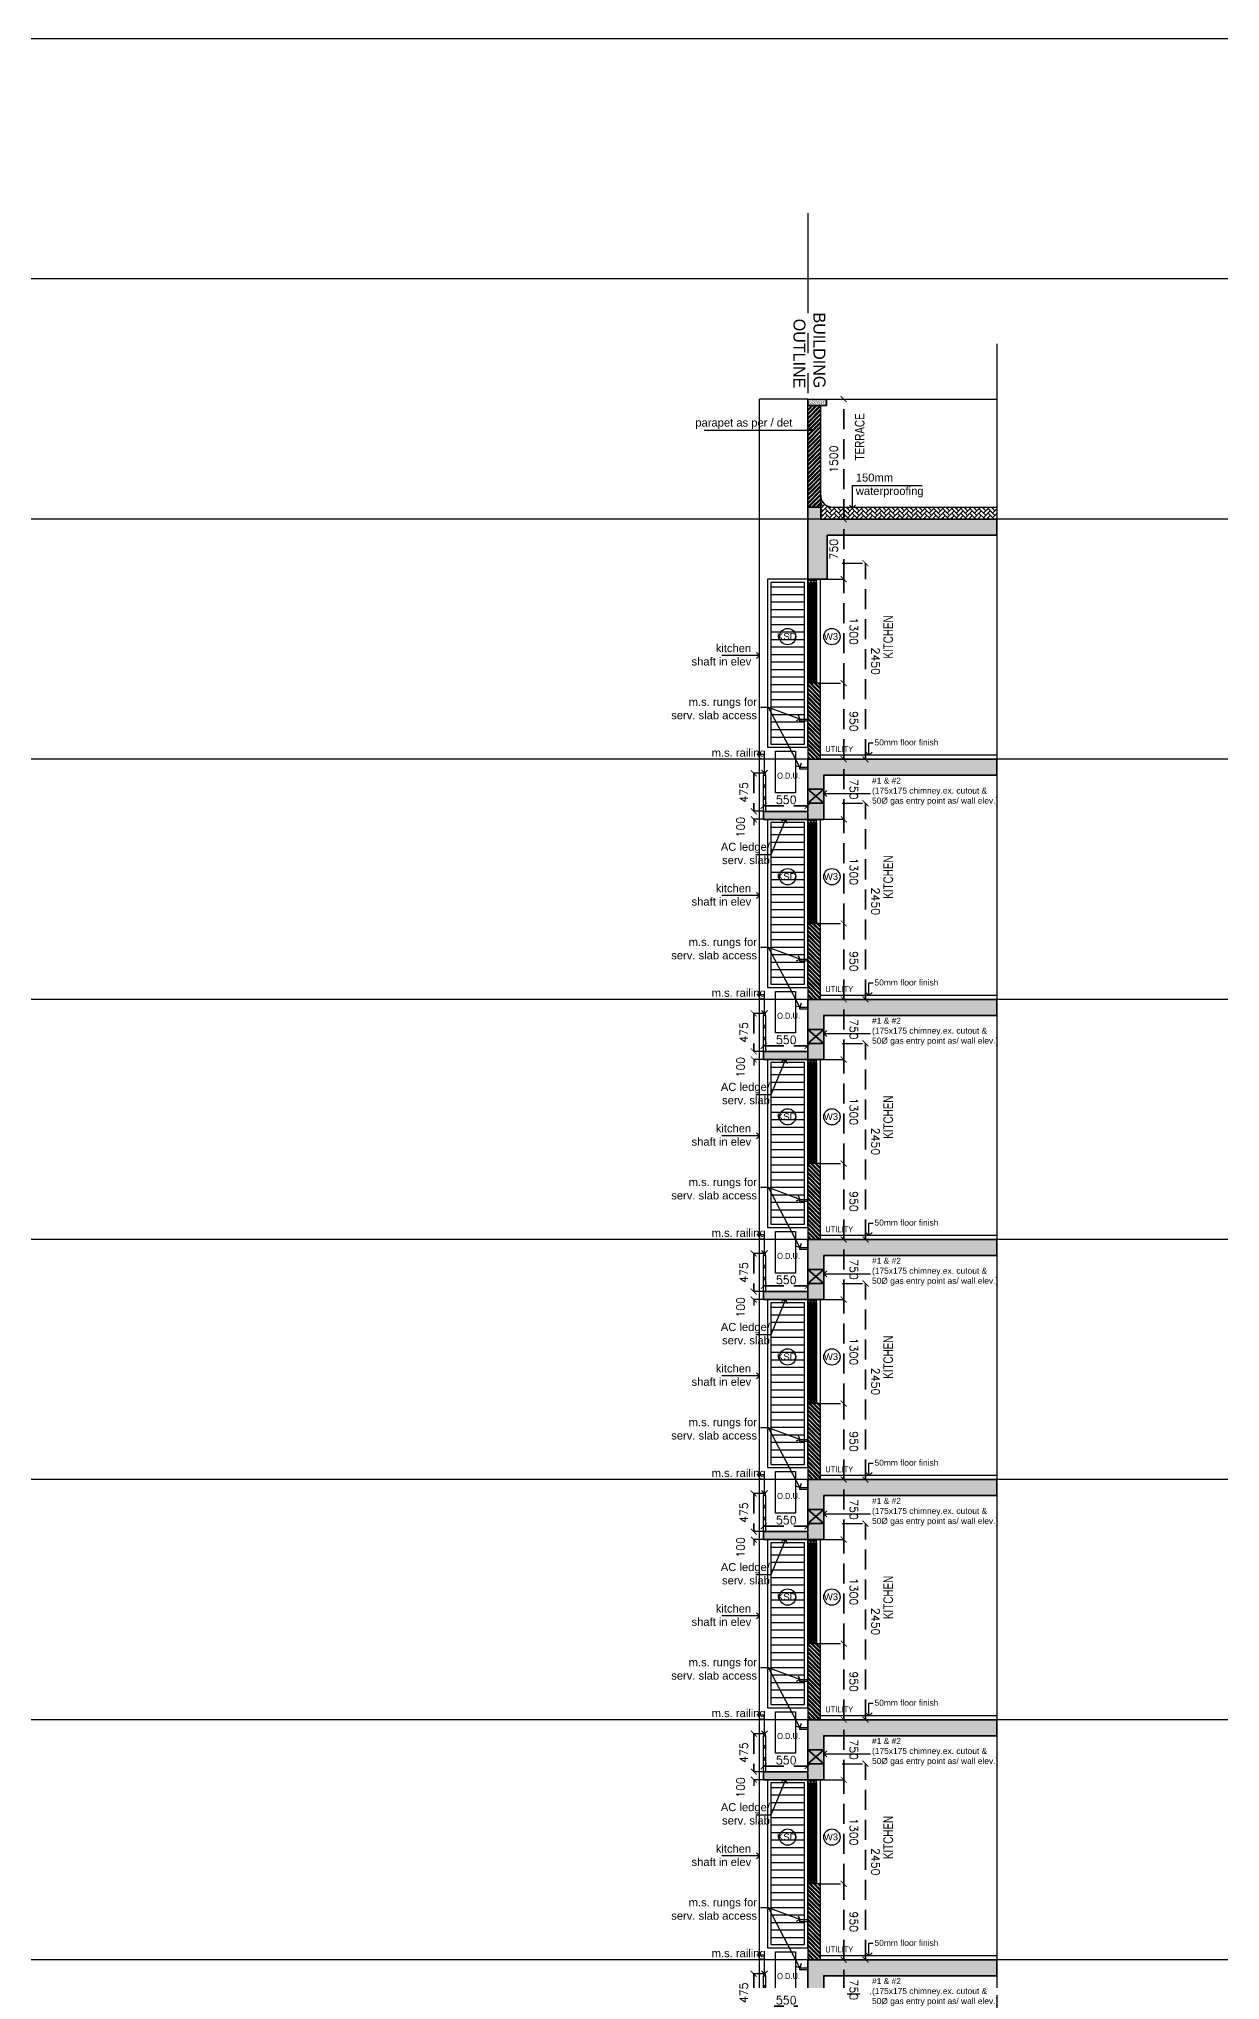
# Model space of a CAD drawing. Header units: millimetres. Extents: x 1066295 to 1300022, y -5734212 to -5454663.
# Drawn here: x 1207466 to 1222227, y -5609448 to -5585191 of the extents above; entities that cross this region are included whole.
import ezdxf
from ezdxf.enums import TextEntityAlignment as Align

# ---------------------------------------------------------------- set-up
doc = ezdxf.new("R2010")
doc.units = ezdxf.units.MM
doc.header["$LTSCALE"] = 1000
doc.header["$MEASUREMENT"] = 0
for name, pattern in [('AUDIT_D_120904163729-0', [0]), ('T9_PROFILE SECTIONS$0$AUDIT_D_120904163729-0', [0]), ('T9_PROFILE SECTIONS$0$HIDDEN', [0.375, 0.25, -0.125]), ('T9_PROFILE SECTIONS$0$HIDDEN2', [0.1875, 0.125, -0.0625]), ('T9_PROFILE SECTIONS$0$PHANTOM2', [1.25, 0.625, -0.125, 0.125, -0.125, 0.125, -0.125]), ('T9_PROFILE SECTIONS$0$T10(T7 IS SIMILAR BUT MIRROR) - DIMENSION & TEXTING$0$HIDDEN', [0.375, 0.25, -0.125])]:
    doc.linetypes.add(name, pattern=pattern)
doc.layers.get('0').update_dxf_attribs({"linetype": 'AUDIT_D_120904163729-0'})
for name, color, linetype in [('T9_PROFILE SECTIONS$0$A-BUILDING LINE TURNS HERE', 252, 'T9_PROFILE SECTIONS$0$PHANTOM2'), ('T9_PROFILE SECTIONS$0$A-COLUMN', 3, 'Continuous'), ('T9_PROFILE SECTIONS$0$a-ele', 8, 'Continuous'), ('T9_PROFILE SECTIONS$0$A-SUNK SLAB', 251, 'T9_PROFILE SECTIONS$0$AUDIT_D_120904163729-0'), ('T9_PROFILE SECTIONS$0$a-wall', 6, 'Continuous'), ('T9_PROFILE SECTIONS$0$a-window', 5, 'Continuous'), ('T9_PROFILE SECTIONS$0$Elev 01', 8, 'Continuous'), ('T9_PROFILE SECTIONS$0$F.F.L', 36, 'Continuous'), ('T9_PROFILE SECTIONS$0$HATCH 150', 8, 'Continuous'), ('T9_PROFILE SECTIONS$0$Leader', 2, 'T9_PROFILE SECTIONS$0$AUDIT_D_120904163729-0'), ('T9_PROFILE SECTIONS$0$LEVEL', 7, 'Continuous'), ('T9_PROFILE SECTIONS$0$T10(T7 IS SIMILAR BUT MIRROR) - DIMENSION & TEXTING$0$A-DIMENSIONS', 2, 'T9_PROFILE SECTIONS$0$T10(T7 IS SIMILAR BUT MIRROR) - DIMENSION & TEXTING$0$HIDDEN'), ('T9_PROFILE SECTIONS$0$TEXT ROOM', 7, 'Continuous'), ('T9_PROFILE SECTIONS$0$TYPICAL UNITS$0$a-door-no', 104, 'Continuous')]:
    doc.layers.add(name, color=color, linetype=linetype)
for name, color, linetype, lineweight in [('T9_PROFILE SECTIONS$0$A-DIMENSION', 2, 'Continuous', 35), ('T9_PROFILE SECTIONS$0$A-SLAB', 3, 'Continuous', 35), ('T9_PROFILE SECTIONS$0$a-Text', 4, 'Continuous', 0), ('T9_PROFILE SECTIONS$0$NON-STRUCT -150', 230, 'Continuous', 30), ('T9_PROFILE SECTIONS$0$R0-18-10-2014-T1-1st Podium Floor Plan$0$Text', 7, 'Continuous', 0)]:
    doc.layers.add(name, color=color, linetype=linetype, lineweight=lineweight)
doc.styles.add('T9_PROFILE SECTIONS$0$3BHK-C$0$style1', font='romans.shx', dxfattribs={"width": 0.8})
doc.styles.add('T9_PROFILE SECTIONS$0$ARIAL ARROW', font='arial.ttf')
doc.styles.add('T9_PROFILE SECTIONS$0$Romans 1', font='romans.shx', dxfattribs={"height": 100})
doc.styles.add('T9_PROFILE SECTIONS$0$RSP_TXT 500', font='swisscl.ttf', dxfattribs={"height": 250})
doc.styles.add('T9_PROFILE SECTIONS$0$STANDARD', font='GOTHIC.TTF')
doc.styles.add('T9_PROFILE SECTIONS$0$TYPICAL UNITS$0$LODHA STANDERD', font='sanss___.ttf')
doc.dimstyles.new('T9_PROFILE SECTIONS$0$ALPINE S', dxfattribs={"dimscale": 0, "dimtxt": 100, "dimasz": 75, "dimexe": 0, "dimexo": 0, "dimgap": 75, "dimtad": 1, "dimdec": 0, "dimzin": 0, "dimdsep": 46, "dimtxsty": 'T9_PROFILE SECTIONS$0$Romans 1', "dimblk": 'T9_PROFILE SECTIONS$0$_ArchTick', "dimcen": 0.09, "dimclrd": 256, "dimclre": 256, "dimclrt": 7, "dimadec": 0, "dimazin": 0, "dimtfac": 1, "dimtdec": 0, "dimtofl": 0, "dimtmove": 1, "dimatfit": 0, "dimldrblk": 'T9_PROFILE SECTIONS$0$_Open90', "dimfxl": 1, "dimtolj": 1, "dimtzin": 0, "dimarcsym": 0})

# ---------------------------------------------------------------- blocks, each defined once
blk = doc.blocks.new('T9_PROFILE SECTIONS$0$A$C04612184')
at = {"layer": 'T9_PROFILE SECTIONS$0$LEVEL', "color": 8, "linetype": 'T9_PROFILE SECTIONS$0$HIDDEN2', "ltscale": 5}
for p, q in [((89.8181, 106.7178), (-67.827, 106.7178)), ((89.8181, 103.7178), (-67.8271, 103.7178)), ((89.8181, 100.715), (-67.8271, 100.715)), ((89.8181, 97.715), (-67.8271, 97.715)), ((89.8181, 94.715), (-67.8271, 94.715)), ((89.8181, 88.715), (-67.8271, 88.715)), ((89.8181, 85.715), (-67.8271, 85.715)), ((89.8181, 82.715), (-67.8271, 82.715))]:
    blk.add_line(p, q, dxfattribs=at)
at = {"layer": 'T9_PROFILE SECTIONS$0$LEVEL', "color": 1, "linetype": 'T9_PROFILE SECTIONS$0$HIDDEN2', "ltscale": 5}
blk.add_line((89.8181, 91.715), (-67.8271, 91.715), dxfattribs=at)
blk = doc.blocks.new('T9_PROFILE SECTIONS$0$_ArchTick')
at = {"color": 0, "linetype": 'ByBlock', "const_width": 0.15}
blk.add_lwpolyline([(-0.5, -0.5), (0.5, 0.5)], dxfattribs=at)
blk = doc.blocks.new('*D383')
at = {"layer": 'T9_PROFILE SECTIONS$0$A-DIMENSION', "linetype": 'T9_PROFILE SECTIONS$0$HIDDEN', "lineweight": -2, "transparency": 16777216}
for p, q in [((1218977, -5587295), (1219268, -5587295)), ((1219079, -5588795), (1219268, -5588795))]:
    blk.add_line(p, q, dxfattribs=at)
at = {"layer": 'T9_PROFILE SECTIONS$0$A-DIMENSION', "linetype": 'T9_PROFILE SECTIONS$0$HIDDEN', "transparency": 16777216}
blk.add_line((1219268, -5588795), (1219268, -5587295), dxfattribs=at)
at = {"layer": 'T9_PROFILE SECTIONS$0$A-DIMENSION', "transparency": 16777216, "xscale": 75, "yscale": 75, "zscale": 75}
for p, rotation in [((1219268, -5587295), 90), ((1219268, -5588795), 270)]:
    blk.add_blockref('T9_PROFILE SECTIONS$0$_ArchTick', p, dxfattribs=dict(at, rotation=rotation))
at = {"layer": 'T9_PROFILE SECTIONS$0$A-DIMENSION', "color": 7, "transparency": 16777216, "insert": (1219143, -5588045), "char_height": 100, "attachment_point": 5, "rotation": 90, "style": 'T9_PROFILE SECTIONS$0$Romans 1'}
blk.add_mtext('\\A1;1500', dxfattribs=at)
blk = doc.blocks.new('T9_PROFILE SECTIONS$0$_Open90')
at = {"color": 0, "linetype": 'ByBlock', "lineweight": -2}
for p, q in [((0, 0), (-1, 0)), ((-0.5, 0.5), (0, 0)), ((0, 0), (-0.5, -0.5))]:
    blk.add_line(p, q, dxfattribs=at)
blk = doc.blocks.new('*D387')
at = {"layer": 'T9_PROFILE SECTIONS$0$A-DIMENSION', "linetype": 'T9_PROFILE SECTIONS$0$HIDDEN', "lineweight": -2, "transparency": 16777216}
for p, q in [((1219093, -5588795), (1219268, -5588795)), ((1219079, -5589545), (1219268, -5589545))]:
    blk.add_line(p, q, dxfattribs=at)
at = {"layer": 'T9_PROFILE SECTIONS$0$A-DIMENSION', "linetype": 'T9_PROFILE SECTIONS$0$HIDDEN', "transparency": 16777216}
blk.add_line((1219268, -5589545), (1219268, -5588795), dxfattribs=at)
at = {"layer": 'T9_PROFILE SECTIONS$0$A-DIMENSION', "transparency": 16777216, "xscale": 75, "yscale": 75, "zscale": 75}
for p, rotation in [((1219268, -5588795), 90), ((1219268, -5589545), 270)]:
    blk.add_blockref('T9_PROFILE SECTIONS$0$_ArchTick', p, dxfattribs=dict(at, rotation=rotation))
at = {"layer": 'T9_PROFILE SECTIONS$0$A-DIMENSION', "color": 7, "transparency": 16777216, "insert": (1219143, -5589170), "char_height": 100, "attachment_point": 5, "rotation": 90, "style": 'T9_PROFILE SECTIONS$0$Romans 1'}
blk.add_mtext('\\A1;750', dxfattribs=at)
blk = doc.blocks.new('T9_PROFILE SECTIONS$0$A$C70077D06')
at = {"layer": 'T9_PROFILE SECTIONS$0$a-ele', "elevation": 0}
blk.add_lwpolyline([(-160, 0), (-160, 1300)], dxfattribs=at)
at = {"layer": 'T9_PROFILE SECTIONS$0$a-window', "color": 1}
for p, q in [((-112, 1255), (-112, 45, 0)), ((-75, 1255), (-75, 45, 0)), ((-75, 1255), (-75, 45, 0)), ((-38, 1255), (-38, 45, 0))]:
    blk.add_line(p, q, dxfattribs=at)
at = {"layer": 'T9_PROFILE SECTIONS$0$a-window', "color": 5}
for p, q in [((-98, 1255), (-98, 45, 0)), ((-88, 1255), (-88, 45, 0)), ((-61, 1255), (-61, 45, 0)), ((-51, 1255), (-51, 45, 0))]:
    blk.add_line(p, q, dxfattribs=at)
at = {"layer": 'T9_PROFILE SECTIONS$0$a-window', "color": 250}
for p, q in [((-23, 1255), (-23, 45, 0)), ((-13, 1255), (-13, 45, 0)), ((0, 1255), (0, 45, 0))]:
    blk.add_line(p, q, dxfattribs=at)
at = {"layer": 'T9_PROFILE SECTIONS$0$a-window', "color": 4}
for points in [[(0, 1280), (0, 1300), (-112, 1300), (-112, 1280)], [(-98, 1255), (-112, 1255), (-112, 1280), (-75, 1280), (-75, 1255), (-88, 1255), (-88, 1261), (-98, 1261)], [(-61, 1255), (-75, 1255), (-75, 1280), (-38, 1280), (-38, 1255), (-51, 1255), (-51, 1261), (-61, 1261)], [(-23, 1255), (-38, 1255), (-38, 1280), (0, 1280), (0, 1255), (-13, 1255), (-13, 1261), (-23, 1261)], [(-98, 45), (-112, 45), (-112, 20), (-75, 20), (-75, 45), (-88, 45), (-88, 39), (-98, 39)], [(0, 0), (0, 20), (-112, 20), (-112, 0)], [(-61, 45), (-75, 45), (-75, 20), (-38, 20), (-38, 45), (-51, 45), (-51, 39), (-61, 39)], [(-23, 45), (-38, 45), (-38, 20), (0, 20), (0, 45), (-13, 45), (-13, 39), (-23, 39)]]:
    blk.add_lwpolyline(points, close=True, dxfattribs=at)
blk = doc.blocks.new('*D672')
at = {"layer": 'T9_PROFILE SECTIONS$0$A-DIMENSION', "linetype": 'T9_PROFILE SECTIONS$0$HIDDEN', "lineweight": -2, "transparency": 16777216}
for p, q in [((1154504, -5428015), (1154794, -5428015)), ((1154544, -5428765), (1154794, -5428765))]:
    blk.add_line(p, q, dxfattribs=at)
at = {"layer": 'T9_PROFILE SECTIONS$0$A-DIMENSION', "linetype": 'T9_PROFILE SECTIONS$0$HIDDEN', "transparency": 16777216}
blk.add_line((1154794, -5428765), (1154794, -5428015), dxfattribs=at)
at = {"layer": 'T9_PROFILE SECTIONS$0$A-DIMENSION', "linetype": 'ByBlock', "transparency": 16777216, "xscale": 75, "yscale": 75, "zscale": 75}
for p, rotation in [((1154794, -5428015), 90), ((1154794, -5428765), 270)]:
    blk.add_blockref('T9_PROFILE SECTIONS$0$_ArchTick', p, dxfattribs=dict(at, rotation=rotation))
at = {"layer": 'T9_PROFILE SECTIONS$0$A-DIMENSION', "color": 7, "linetype": 'ByBlock', "transparency": 16777216, "insert": (1154919, -5428390), "char_height": 100, "attachment_point": 5, "rotation": 270, "style": 'T9_PROFILE SECTIONS$0$Romans 1'}
blk.add_mtext('\\A1;750', dxfattribs=at)
blk = doc.blocks.new('*D673')
at = {"layer": 'T9_PROFILE SECTIONS$0$A-DIMENSION', "linetype": 'T9_PROFILE SECTIONS$0$HIDDEN', "lineweight": -2, "transparency": 16777216}
for p, q in [((1154504, -5427065), (1154794, -5427065)), ((1154649, -5428015), (1154794, -5428015))]:
    blk.add_line(p, q, dxfattribs=at)
at = {"layer": 'T9_PROFILE SECTIONS$0$A-DIMENSION', "linetype": 'T9_PROFILE SECTIONS$0$HIDDEN', "transparency": 16777216}
blk.add_line((1154794, -5428015), (1154794, -5427065), dxfattribs=at)
at = {"layer": 'T9_PROFILE SECTIONS$0$A-DIMENSION', "linetype": 'ByBlock', "transparency": 16777216, "xscale": 75, "yscale": 75, "zscale": 75}
for p, rotation in [((1154794, -5427065), 90), ((1154794, -5428015), 270)]:
    blk.add_blockref('T9_PROFILE SECTIONS$0$_ArchTick', p, dxfattribs=dict(at, rotation=rotation))
at = {"layer": 'T9_PROFILE SECTIONS$0$A-DIMENSION', "color": 7, "linetype": 'ByBlock', "transparency": 16777216, "insert": (1154919, -5427540), "char_height": 100, "attachment_point": 5, "rotation": 270, "style": 'T9_PROFILE SECTIONS$0$Romans 1'}
blk.add_mtext('\\A1;950', dxfattribs=at)
blk = doc.blocks.new('*D674')
at = {"layer": 'T9_PROFILE SECTIONS$0$A-DIMENSION', "linetype": 'T9_PROFILE SECTIONS$0$HIDDEN', "lineweight": -2, "transparency": 16777216}
for p, q in [((1154504, -5425765), (1154794, -5425765)), ((1154504, -5427065), (1154794, -5427065))]:
    blk.add_line(p, q, dxfattribs=at)
at = {"layer": 'T9_PROFILE SECTIONS$0$A-DIMENSION', "linetype": 'T9_PROFILE SECTIONS$0$HIDDEN', "transparency": 16777216}
blk.add_line((1154794, -5427065), (1154794, -5425765), dxfattribs=at)
at = {"layer": 'T9_PROFILE SECTIONS$0$A-DIMENSION', "linetype": 'ByBlock', "transparency": 16777216, "xscale": 75, "yscale": 75, "zscale": 75}
for p, rotation in [((1154794, -5425765), 90), ((1154794, -5427065), 270)]:
    blk.add_blockref('T9_PROFILE SECTIONS$0$_ArchTick', p, dxfattribs=dict(at, rotation=rotation))
at = {"layer": 'T9_PROFILE SECTIONS$0$A-DIMENSION', "color": 7, "linetype": 'ByBlock', "transparency": 16777216, "insert": (1154919, -5426415), "char_height": 100, "attachment_point": 5, "rotation": 270, "style": 'T9_PROFILE SECTIONS$0$Romans 1'}
blk.add_mtext('\\A1;1300', dxfattribs=at)
blk = doc.blocks.new('T9_PROFILE SECTIONS$0$TYPICAL UNITS$0$B-flat-33')
at = {"layer": 'T9_PROFILE SECTIONS$0$TYPICAL UNITS$0$a-door-no'}
blk.add_ellipse((14108, 1402), major_axis=(0, -181), ratio=0.999989, dxfattribs=at)
at = {"layer": 'T9_PROFILE SECTIONS$0$TYPICAL UNITS$0$a-door-no', "style": 'T9_PROFILE SECTIONS$0$TYPICAL UNITS$0$LODHA STANDERD', "oblique": 0, "width": 0.999989}
blk.add_attdef('OP1', text='', height=150, rotation=0.7592, dxfattribs=at).set_placement((14117, 1332), align=Align.CENTER)
blk = doc.blocks.new('*D675')
at = {"layer": 'T9_PROFILE SECTIONS$0$A-DIMENSION', "linetype": 'T9_PROFILE SECTIONS$0$HIDDEN', "lineweight": -2, "transparency": 16777216}
for p, q in [((1153794, -5428765), (1153794, -5428596)), ((1154344, -5428765), (1154344, -5428596))]:
    blk.add_line(p, q, dxfattribs=at)
at = {"layer": 'T9_PROFILE SECTIONS$0$A-DIMENSION', "linetype": 'T9_PROFILE SECTIONS$0$HIDDEN', "transparency": 16777216}
blk.add_line((1153794, -5428596), (1154344, -5428596), dxfattribs=at)
at = {"layer": 'T9_PROFILE SECTIONS$0$A-DIMENSION', "linetype": 'ByBlock', "transparency": 16777216, "xscale": 75, "yscale": 75, "zscale": 75, "rotation": 180}
blk.add_blockref('T9_PROFILE SECTIONS$0$_ArchTick', (1153794, -5428596), dxfattribs=at)
at = {"layer": 'T9_PROFILE SECTIONS$0$A-DIMENSION', "linetype": 'ByBlock', "transparency": 16777216, "xscale": 75, "yscale": 75, "zscale": 75}
blk.add_blockref('T9_PROFILE SECTIONS$0$_ArchTick', (1154344, -5428596), dxfattribs=at)
at = {"layer": 'T9_PROFILE SECTIONS$0$A-DIMENSION', "color": 7, "linetype": 'ByBlock', "transparency": 16777216, "insert": (1154076, -5428521), "char_height": 100, "attachment_point": 5, "style": 'T9_PROFILE SECTIONS$0$Romans 1'}
blk.add_mtext('\\A1;550', dxfattribs=at)
blk = doc.blocks.new('*D676')
at = {"layer": 'T9_PROFILE SECTIONS$0$A-DIMENSION', "linetype": 'T9_PROFILE SECTIONS$0$HIDDEN', "lineweight": -2, "transparency": 16777216}
for p, q in [((1153794, -5428190), (1153670, -5428190)), ((1153794, -5428665), (1153670, -5428665))]:
    blk.add_line(p, q, dxfattribs=at)
at = {"layer": 'T9_PROFILE SECTIONS$0$A-DIMENSION', "linetype": 'T9_PROFILE SECTIONS$0$HIDDEN', "transparency": 16777216}
blk.add_line((1153670, -5428190), (1153670, -5428665), dxfattribs=at)
at = {"layer": 'T9_PROFILE SECTIONS$0$A-DIMENSION', "linetype": 'ByBlock', "transparency": 16777216, "xscale": 75, "yscale": 75, "zscale": 75}
for p, rotation in [((1153670, -5428190), 90), ((1153670, -5428665), 270)]:
    blk.add_blockref('T9_PROFILE SECTIONS$0$_ArchTick', p, dxfattribs=dict(at, rotation=rotation))
at = {"layer": 'T9_PROFILE SECTIONS$0$A-DIMENSION', "color": 7, "linetype": 'ByBlock', "transparency": 16777216, "insert": (1153545, -5428428), "char_height": 100, "attachment_point": 5, "rotation": 90, "style": 'T9_PROFILE SECTIONS$0$Romans 1'}
blk.add_mtext('\\A1;475', dxfattribs=at)
blk = doc.blocks.new('*D677')
at = {"layer": 'T9_PROFILE SECTIONS$0$A-DIMENSION', "linetype": 'T9_PROFILE SECTIONS$0$HIDDEN', "lineweight": -2, "transparency": 16777216}
for p, q in [((1154777, -5425565), (1155067, -5425565)), ((1154777, -5428015), (1155067, -5428015))]:
    blk.add_line(p, q, dxfattribs=at)
at = {"layer": 'T9_PROFILE SECTIONS$0$A-DIMENSION', "linetype": 'T9_PROFILE SECTIONS$0$HIDDEN', "transparency": 16777216}
blk.add_line((1155067, -5428015), (1155067, -5425565), dxfattribs=at)
at = {"layer": 'T9_PROFILE SECTIONS$0$A-DIMENSION', "linetype": 'ByBlock', "transparency": 16777216, "xscale": 75, "yscale": 75, "zscale": 75}
for p, rotation in [((1155067, -5425565), 90), ((1155067, -5428015), 270)]:
    blk.add_blockref('T9_PROFILE SECTIONS$0$_ArchTick', p, dxfattribs=dict(at, rotation=rotation))
at = {"layer": 'T9_PROFILE SECTIONS$0$A-DIMENSION', "color": 7, "linetype": 'ByBlock', "transparency": 16777216, "insert": (1155192, -5426790), "char_height": 100, "attachment_point": 5, "rotation": 270, "style": 'T9_PROFILE SECTIONS$0$Romans 1'}
blk.add_mtext('\\A1;2450', dxfattribs=at)
blk = doc.blocks.new('*D678')
at = {"layer": 'T9_PROFILE SECTIONS$0$T10(T7 IS SIMILAR BUT MIRROR) - DIMENSION & TEXTING$0$A-DIMENSIONS', "lineweight": -2, "transparency": 16777216}
for p, q in [((1153670, -5428665), (1153670, -5428590)), ((1153670, -5428765), (1153670, -5428840))]:
    blk.add_line(p, q, dxfattribs=at)
at = {"layer": 'T9_PROFILE SECTIONS$0$T10(T7 IS SIMILAR BUT MIRROR) - DIMENSION & TEXTING$0$A-DIMENSIONS', "linetype": 'T9_PROFILE SECTIONS$0$HIDDEN', "lineweight": -2, "transparency": 16777216}
for p, q in [((1153794, -5428665), (1153670, -5428665)), ((1153794, -5428765), (1153670, -5428765))]:
    blk.add_line(p, q, dxfattribs=at)
at = {"layer": 'T9_PROFILE SECTIONS$0$T10(T7 IS SIMILAR BUT MIRROR) - DIMENSION & TEXTING$0$A-DIMENSIONS', "color": 7, "linetype": 'ByBlock', "transparency": 16777216, "insert": (1153506, -5428863), "char_height": 100, "attachment_point": 5, "rotation": 90, "style": 'T9_PROFILE SECTIONS$0$Romans 1', "bg_fill": 3, "box_fill_scale": 1.25, "bg_fill_color": 256, "bg_fill_true_color": 13158600, "bg_fill_transparency": 0}
blk.add_mtext('\\A1;100', dxfattribs=at)
at = {"layer": 'T9_PROFILE SECTIONS$0$T10(T7 IS SIMILAR BUT MIRROR) - DIMENSION & TEXTING$0$A-DIMENSIONS', "linetype": 'ByBlock', "lineweight": -2, "transparency": 16777216, "xscale": 75, "yscale": 75, "zscale": 75}
for p, rotation in [((1153670, -5428665), 270), ((1153670, -5428765), 90)]:
    blk.add_blockref('T9_PROFILE SECTIONS$0$_ArchTick', p, dxfattribs=dict(at, rotation=rotation))
blk = doc.blocks.new("T9_PROFILE SECTIONS$0$'IO")
at = {"layer": 'T9_PROFILE SECTIONS$0$HATCH 150'}
h = blk.add_hatch(color=8, dxfattribs=at)
h.dxf.hatch_style = 1
h.paths.add_polyline_path([(1156708.2, -5428015.3), (1156708.2, -5428215.3), (1154543.9, -5428215.3), (1154543.9, -5428765.3), (1154343.9, -5428765.3), (1153793.8, -5428765.3), (1153793.8, -5428665.3), (1154343.9, -5428665.3), (1154343.9, -5428015.3)])
at = {"layer": 'T9_PROFILE SECTIONS$0$NON-STRUCT -150'}
h = blk.add_hatch(dxfattribs=at)
h.set_pattern_fill('ANSI31', color=8, scale=750, angle=315)
h.set_pattern_definition([(0, (-62265.91, 243616.9), (3e-14, 93.75), [])])
h.paths.add_polyline_path([(1153883.9, -5427825.3), (1154303.9, -5427825.3), (1154303.9, -5425805.3), (1153883.9, -5425805.3)])
h = blk.add_hatch(dxfattribs=at)
h.set_pattern_fill('ANSI32', color=8, scale=100, angle=-90)
h.paths.add_polyline_path([(1154343.9, -5428015.3), (1154503.9, -5428015.3), (1154503.9, -5427065.3), (1154343.9, -5427065.3)])
at = {"layer": 'T9_PROFILE SECTIONS$0$T10(T7 IS SIMILAR BUT MIRROR) - DIMENSION & TEXTING$0$A-DIMENSIONS', "linetype": 'ByBlock'}
h = blk.add_hatch(color=256, dxfattribs=at)
h.dxf.hatch_style = 1
h.paths.add_polyline_path([(1153818.8, -5428490.3), (1153793.8, -5428490.3), (1153793.8, -5428515.3), (1153818.8, -5428515.3)])
h.paths.add_polyline_path([(1153818.8, -5428340.3), (1153793.8, -5428340.3), (1153793.8, -5428365.3), (1153818.8, -5428365.3)])
h.paths.add_polyline_path([(1153818.8, -5428190.3), (1153793.8, -5428190.3), (1153793.8, -5428215.3), (1153818.8, -5428215.3)])
at = {"layer": 'T9_PROFILE SECTIONS$0$A-COLUMN', "color": 8, "linetype": 'Continuous', "ltscale": 50}
blk.add_lwpolyline([(1153943.8, -5427915.3), (1154193.8, -5427915.3), (1154193.8, -5428434.6), (1153943.8, -5428434.6)], close=True, dxfattribs=at)
at = {"layer": 'T9_PROFILE SECTIONS$0$A-SLAB', "linetype": 'ByBlock'}
for p, q in [((1154343.9, -5428390.3), (1154543.9, -5428565.3)), ((1154543.9, -5428390.3), (1154343.9, -5428565.3))]:
    blk.add_line(p, q, dxfattribs=at)
for points in [[(1156708.2, -5428015.3), (1156708.2, -5428215.3), (1154543.9, -5428215.3), (1154543.9, -5428765.3), (1154343.9, -5428765.3), (1154343.9, -5428765.3), (1153793.8, -5428765.3), (1153793.8, -5428665.3), (1154343.9, -5428665.3), (1154343.9, -5428015.3)], [(1154343.9, -5428565.3), (1154543.9, -5428565.3), (1154543.9, -5428390.3), (1154343.9, -5428390.3)]]:
    blk.add_lwpolyline(points, close=True, dxfattribs=at)
at = {"layer": 'T9_PROFILE SECTIONS$0$a-wall', "linetype": 'ByBlock'}
blk.add_lwpolyline([(1154343.9, -5428015.3), (1154503.9, -5428015.3), (1154503.9, -5427065.3), (1154343.9, -5427065.3)], close=True, dxfattribs=at)
at = {"layer": 'T9_PROFILE SECTIONS$0$a-wall', "color": 2, "linetype": 'Continuous', "ltscale": 250}
for points in [[(1153818.8, -5428190.3), (1153793.8, -5428190.3), (1153793.8, -5428215.3), (1153818.8, -5428215.3), (1153818.8, -5428190.3)], [(1153793.8, -5428665.3), (1153793.8, -5428215.3)], [(1153818.8, -5428215.3), (1153818.8, -5428665.3)], [(1153818.8, -5428340.3), (1153793.8, -5428340.3), (1153793.8, -5428365.3), (1153818.8, -5428365.3), (1153818.8, -5428340.3)], [(1153818.8, -5428490.3), (1153793.8, -5428490.3), (1153793.8, -5428515.3), (1153818.8, -5428515.3), (1153818.8, -5428490.3)]]:
    blk.add_lwpolyline(points, dxfattribs=at)
at = {"layer": 'T9_PROFILE SECTIONS$0$F.F.L', "linetype": 'Continuous', "ltscale": 0.1}
blk.add_line((1156708.2, -5427965.3), (1154503.9, -5427965.3), dxfattribs=at)
at = {"layer": 'T9_PROFILE SECTIONS$0$NON-STRUCT -150', "color": 8}
blk.add_line((1153743.9, -5428765.3), (1153743.9, -5425765.3), dxfattribs=at)
for points in [[(1153843.9, -5427865.3), (1154343.9, -5427865.3), (1154343.9, -5425765.3), (1153843.9, -5425765.3)], [(1153883.9, -5427825.3), (1154303.9, -5427825.3), (1154303.9, -5425805.3), (1153883.9, -5425805.3)]]:
    blk.add_lwpolyline(points, close=True, dxfattribs=at)
at = {"layer": 'T9_PROFILE SECTIONS$0$T10(T7 IS SIMILAR BUT MIRROR) - DIMENSION & TEXTING$0$A-DIMENSIONS', "linetype": 'ByBlock'}
for points in [[(1154245.7, -5427513.9), (1154343.9, -5427513.9), (1154343.9, -5427538.9), (1154245.7, -5427538.9)], [(1154245.7, -5428113.9), (1154343.9, -5428113.9), (1154343.9, -5428138.9), (1154245.7, -5428138.9)]]:
    blk.add_lwpolyline(points, close=True, dxfattribs=at)
at = {"layer": 'T9_PROFILE SECTIONS$0$A-SLAB', "linetype": 'ByBlock', "xscale": -1}
blk.add_blockref('T9_PROFILE SECTIONS$0$A$C70077D06', (1154343.9, -5427065.3), dxfattribs=at)
at = {"layer": 'T9_PROFILE SECTIONS$0$TEXT ROOM', "ltscale": 0.1}
ref = blk.add_blockref('T9_PROFILE SECTIONS$0$TYPICAL UNITS$0$B-flat-33', (1146157.6, -5427271.2), dxfattribs=dict(at, xscale=0.5625, yscale=0.5625, zscale=0.5625))
ref.add_attrib('OP1', 'KSD', dxfattribs={"layer": 'T9_PROFILE SECTIONS$0$TYPICAL UNITS$0$a-door-no', "height": 84.37, "rotation": 0.75922, "style": 'T9_PROFILE SECTIONS$0$TYPICAL UNITS$0$LODHA STANDERD', "oblique": 0.00002, "width": 0.999989}).set_placement((1154083, -5426522.4), align=Align.CENTER)
ref = blk.add_blockref('T9_PROFILE SECTIONS$0$TYPICAL UNITS$0$B-flat-33', (1146710.5, -5427271.2), dxfattribs=dict(at, xscale=0.5625, yscale=0.5625, zscale=0.5625))
ref.add_attrib('OP1', 'W3', dxfattribs={"layer": 'T9_PROFILE SECTIONS$0$TYPICAL UNITS$0$a-door-no', "height": 84.37, "rotation": 0.75922, "style": 'T9_PROFILE SECTIONS$0$TYPICAL UNITS$0$LODHA STANDERD', "oblique": 0.00002, "width": 0.999989}).set_placement((1154635.9, -5426522.4), align=Align.CENTER)
at = {"layer": 'T9_PROFILE SECTIONS$0$a-Text', "linetype": 'ByBlock', "style": 'T9_PROFILE SECTIONS$0$RSP_TXT 500'}
blk.add_text('O.D.U.', height=75, dxfattribs=at).set_placement((1153962.2, -5428257.1))
at = {"layer": 'T9_PROFILE SECTIONS$0$a-Text', "insert": (1155289.5, -5426217.1, 156.5), "char_height": 120, "attachment_point": 3, "rotation": 90, "style": 'T9_PROFILE SECTIONS$0$RSP_TXT 500'}
blk.add_mtext_dynamic_manual_height_columns('KITCHEN', width=1106.248, gutter_width=500, heights=[0], dxfattribs=at)
at = {"layer": 'T9_PROFILE SECTIONS$0$a-Text', "insert": (1154913.4, -5427848.8), "char_height": 75, "attachment_point": 3, "style": 'T9_PROFILE SECTIONS$0$RSP_TXT 500'}
blk.add_mtext_dynamic_manual_height_columns('UTILITY', width=1106.248, gutter_width=500, heights=[0], dxfattribs=at)
at = {"layer": 'T9_PROFILE SECTIONS$0$R0-18-10-2014-T1-1st Podium Floor Plan$0$Text', "linetype": 'ByBlock', "style": 'T9_PROFILE SECTIONS$0$3BHK-C$0$style1', "width": 0.5}
blk.add_text('8', height=182, dxfattribs=at).set_placement((1154372.8, -5425995.9, 0))
at = {"layer": 'T9_PROFILE SECTIONS$0$R0-18-10-2014-T1-1st Podium Floor Plan$0$Text', "style": 'T9_PROFILE SECTIONS$0$ARIAL ARROW'}
for s, insert, char_height, width, attachment_point in [('kitchen shaft in elev', (1153638.2, -5426576.4, 0), 100, 748.149, 3), ('m.s. rungs for serv. slab access ', (1153710.6, -5427247.7, 0), 100, 1147.991, 3), ('50mm floor finish   ', (1155179.2, -5427766.3, 0), 75, 1133.401, 1), ('m.s. railing', (1153819.3, -5427882.8, 0), 100, 785.67, 3), ('{\\H0.75x;#1 & #2\\P(175x175 chimney.ex. cutout & 50Ø gas entry point as/ wall elev.)}', (1155147.9, -5428243.6, 0), 100, 1615.695, 1), ('AC ledge/ serv. slab', (1153871.9, -5429058.2, 0), 100, 785.67, 3)]:
    blk.add_mtext(s, dxfattribs=dict(at, insert=insert, char_height=char_height, width=width, attachment_point=attachment_point))
at = {"layer": 'T9_PROFILE SECTIONS$0$A-DIMENSION', "linetype": 'ByBlock'}
for base, p1, p2, picture, middle in [((1155067.4, -5425565.3), (1154777.1, -5428015.3), (1154777.1, -5425565.3), '*D677', (1155192.4, -5426790.3)), ((1154794.2, -5425765.3), (1154503.9, -5427065.3), (1154503.9, -5425765.3), '*D674', (1154919.2, -5426415.3)), ((1154794.2, -5427065.3), (1154649, -5428015.3), (1154503.9, -5427065.3, 0), '*D673', (1154919.2, -5427540.3)), ((1154794.2, -5428015.3), (1154543.9, -5428765.3), (1154503.9, -5428015.3), '*D672', (1154919.2, -5428390.3)), ((1153669.8, -5428665.3), (1153793.8, -5428190.3), (1153793.8, -5428665.3), '*D676', (1153544.8, -5428427.8))]:
    dim = blk.add_linear_dim(base=base, p1=p1, p2=p2, angle=90, dimstyle='T9_PROFILE SECTIONS$0$ALPINE S', override={"dimscale": 1, "dimfxl": 5, "dimlwd": 65535, "dimarcsym": 1}, dxfattribs=at)
    dim.commit()
    dim.dimension.update_dxf_attribs({"geometry": picture, "text_midpoint": middle})
dim = blk.add_linear_dim(base=(1154343.9, -5428595.7, 0), p1=(1153793.8, -5428765.3, 0), p2=(1154343.9, -5428765.3, 0), dimstyle='T9_PROFILE SECTIONS$0$ALPINE S', override={"dimscale": 1, "dimfxl": 5, "dimlwd": 65535, "dimarcsym": 1}, dxfattribs=at)
dim.commit()
dim.dimension.update_dxf_attribs({"geometry": '*D675', "text_midpoint": (1154076.3, -5428646.2, 0), "dimtype": 128})
at = {"layer": 'T9_PROFILE SECTIONS$0$Leader'}
for points in [[(1153743.9, -5426718.3), (1153394.3, -5426718), (1153272.6, -5426718)], [(1154247.7, -5427513.9), (1153853.6, -5427367.4), (1153755.2, -5427367.4)], [(1154245.7, -5428113.9), (1153853.6, -5427367.4), (1153755.2, -5427367.4)], [(1153806.3, -5428190.3), (1153806.3, -5427957), (1153707.9, -5427957)], [(1155110.2, -5427965.3), (1155110.2, -5427809.6), (1155162.4, -5427809.6)], [(1154543.9, -5428442.5), (1155014.5, -5428442.4), (1155127.3, -5428442.4)], [(1154068.8, -5428765.3), (1153882.6, -5429207.1), (1153696.2, -5429207.1)]]:
    blk.add_leader(points, dimstyle='T9_PROFILE SECTIONS$0$ALPINE S', override={"dimscale": 1, "dimtad": 0}, dxfattribs=at)
at = {"layer": 'T9_PROFILE SECTIONS$0$T10(T7 IS SIMILAR BUT MIRROR) - DIMENSION & TEXTING$0$A-DIMENSIONS', "linetype": 'ByBlock'}
dim = blk.add_linear_dim(base=(1153669.8, -5428765.3), p1=(1153793.8, -5428665.3), p2=(1153793.8, -5428765.3), angle=90, dimstyle='T9_PROFILE SECTIONS$0$ALPINE S', override={"dimscale": 1, "dimfxl": 5, "dimtfill": 1, "dimarcsym": 1}, dxfattribs=at)
dim.commit()
dim.dimension.update_dxf_attribs({"geometry": '*D678', "text_midpoint": (1153630.5, -5428862.5), "dimtype": 128})
blk = doc.blocks.new('T9_PROFILE SECTIONS')
at = {"layer": 'T9_PROFILE SECTIONS$0$A-SUNK SLAB', "linetype": 'ByBlock'}
h = blk.add_hatch(dxfattribs=at)
h.set_pattern_fill('AR-HBONE', color=256, scale=10, angle=270)
h.set_pattern_definition([(225, (31302.083, -18409.218), (-4e-14, -56.5685425), [120, -40]), (315, (31273.8, -18437.502), (-4e-14, -56.5685425), [120, -40])])
edge = h.paths.add_edge_path()
edge.add_arc((1219129.1875, -5588496.6418), 148.401, 179.39141071, 269.8924487)
edge.add_line((1219128.9089, -5588645.0425), (1221182.0314, -5588645.054))
edge.add_line((1221182.0314, -5588645.054), (1221182.0314, -5588795.054))
edge.add_line((1221182.0314, -5588795.054), (1218980.8064, -5588795.054))
edge.add_line((1218980.8064, -5588795.054), (1218980.7949, -5588495.0655))
at = {"layer": 'T9_PROFILE SECTIONS$0$HATCH 150'}
h = blk.add_hatch(dxfattribs=at)
h.set_pattern_fill('AR-SAND', color=8, scale=10, angle=450)
h.set_pattern_definition([(127.5, (78880.908, -0.962), (-19.26823769, -0.62993358), [0, -15.2, 0, -17, 0, -16.25]), (97.5, (78880.908, -0.962), (-28.22146065, 17.69776705), [0, -8.2, 0, -13.7, 0, -5.25]), (57.5, (78880.908, -13.262), (-0.056590535, 31.141418618), [0, -5, 0, -18, 0, -23.5]), (47.5, (78880.908, -13.262), (-8.77675565, 30.06126605), [0, -2.5, 0, -11.8, 0, -13.5])])
h.paths.add_polyline_path([(1218817.9098, -5587296.1769), (1219052.8479, -5587301.188), (1219052.8479, -5587375.8737), (1218817.764, -5587375.8837)])
h = blk.add_hatch(color=8, dxfattribs=at)
h.dxf.hatch_style = 1
h.paths.add_polyline_path([(1221182.0314, -5588795.054), (1218980.7748, -5588795.0557), (1218980.7748, -5588645.9662), (1218817.682, -5588646.0161), (1218817.682, -5589545.1155), (1219062.1435, -5589545.054), (1219062.1435, -5588995.054), (1221182.0314, -5588995.054)])
at = {"layer": 'T9_PROFILE SECTIONS$0$NON-STRUCT -150'}
h = blk.add_hatch(dxfattribs=at)
h.set_pattern_fill('ANSI32', color=8, scale=100, angle=90)
h.set_pattern_definition([(45, (-4464587.623, -6889416.09), (-26.5165043, 26.5165043), []), (45, (-4464569.945, -6889416.09), (-26.5165043, 26.5165043), [])])
h.paths.add_polyline_path([(1218817.682, -5588646.0161), (1218817.6983, -5588283.5161), (1218817.703, -5588208.5161), (1218817.703, -5588208.5162), (1218817.764, -5587375.8769), (1218977.848, -5587375.8837), (1218977.769, -5588646.0161)])
at = {"layer": 'T9_PROFILE SECTIONS$0$A-BUILDING LINE TURNS HERE', "ltscale": 2}
blk.add_line((1218817.682, -5584970.1218, -0.01), (1218817.682, -5679769.6725, -0.01), dxfattribs=at)
at = {"layer": 'T9_PROFILE SECTIONS$0$A-SLAB', "linetype": 'ByBlock', "elevation": -0.01}
for points in [[(1218817.9098, -5587296.1769), (1219052.8479, -5587301.188), (1219052.8479, -5587375.8737), (1218817.764, -5587375.8837)], [(1221182.0314, -5588795.054), (1218980.7748, -5588795.0557), (1218980.7748, -5588645.9662), (1218817.682, -5588646.0161), (1218817.682, -5589545.1155), (1219062.1435, -5589545.054), (1219062.1435, -5588995.054), (1221182.0314, -5588995.054)]]:
    blk.add_lwpolyline(points, close=True, dxfattribs=at)
at = {"layer": 'T9_PROFILE SECTIONS$0$A-SUNK SLAB', "linetype": 'ByBlock', "elevation": -0.01}
blk.add_lwpolyline([(1218980.7661, -5588495.0655, 0.4167771696), (1219128.8802, -5588645.0425), (1221182.0314, -5588645.054), (1221182.0314, -5588795.054), (1218980.7777, -5588795.054)], format="xyb", close=True, dxfattribs=at)
at = {"layer": 'T9_PROFILE SECTIONS$0$a-wall', "linetype": 'ByBlock', "elevation": -0.01}
blk.add_lwpolyline([(1218817.682, -5588646.0161), (1218817.6983, -5588283.5161), (1218817.6983, -5588283.5161), (1218817.703, -5588208.5161), (1218817.703, -5588208.5161), (1218817.703, -5588208.5162), (1218817.764, -5587375.8769), (1218977.848, -5587375.8837), (1218977.769, -5588646.0161)], close=True, dxfattribs=at)
at = {"layer": 'T9_PROFILE SECTIONS$0$Elev 01', "linetype": 'ByBlock'}
for p, q in [((1218817.682, -5587295.054, -0.01), (1218217.6852, -5587295.054, -0.01)), ((1218978.8032, -5587295.049, -0.01), (1221182.0314, -5587295.049, -0.01))]:
    blk.add_line(p, q, dxfattribs=at)
at = {"layer": 'T9_PROFILE SECTIONS$0$T10(T7 IS SIMILAR BUT MIRROR) - DIMENSION & TEXTING$0$A-DIMENSIONS', "linetype": 'ByBlock', "elevation": -0.01}
blk.add_lwpolyline([(1221182.0314, -5586602.4755), (1221182.0314, -5633726.1954), (1221386.4084, -5633726.1954), (1221386.4084, -5633804.655), (1220826.1563, -5633804.655), (1220826.1563, -5633919.6919), (1221182.0314, -5633919.6919), (1221182.0314, -5676345.8043)], dxfattribs=at)
at = {"layer": 'T9_PROFILE SECTIONS$0$LEVEL', "linetype": 'ByBlock', "xscale": 1000, "yscale": 1000, "zscale": 1000}
blk.add_blockref('T9_PROFILE SECTIONS$0$A$C04612184', (1171279.5443, -5689510.054, -0.01), dxfattribs=at)
at = {"layer": 'T9_PROFILE SECTIONS$0$a-Text', "linetype": 'ByBlock', "insert": (1219040.1226, -5587159.4073, -0.01), "char_height": 150, "width": 968.591018, "attachment_point": 3, "rotation": 270, "style": 'T9_PROFILE SECTIONS$0$STANDARD'}
blk.add_mtext('BUILDING OUTLINE ', dxfattribs=at)
at = {"layer": 'T9_PROFILE SECTIONS$0$a-Text', "insert": (1219407.1439, -5588060.3303, -0.01), "char_height": 120, "attachment_point": 1, "rotation": 90, "style": 'T9_PROFILE SECTIONS$0$RSP_TXT 500'}
blk.add_mtext_dynamic_manual_height_columns('TERRACE', width=1106.247749, gutter_width=500, heights=[0], dxfattribs=at)
at = {"layer": 'T9_PROFILE SECTIONS$0$R0-18-10-2014-T1-1st Podium Floor Plan$0$Text', "char_height": 100, "style": 'T9_PROFILE SECTIONS$0$ARIAL ARROW'}
for s, insert, width, attachment_point in [('parapet as per / det', (1218625.2548, -5587537.5842, -0.01), 1297.780715, 3), ('150mm waterproofing', (1219419.1972, -5588224.8742, -0.01), 1088.939531, 1)]:
    blk.add_mtext(s, dxfattribs=dict(at, insert=insert, width=width, attachment_point=attachment_point))
at = {"layer": 'T9_PROFILE SECTIONS$0$A-DIMENSION'}
for base, p1, p2, picture, middle in [((1219268.0521, -5587295.049, -0.3598), (1219078.7747, -5588795.054, -0.2915), (1218976.8032, -5587295.049, -0.3598), '*D383', (1219143.0521, -5588045.0515, -0.3598)), ((1219268.0521, -5588795.0556, -0.2241), (1219078.9633, -5589545.0498, -0.1558), (1219093.0521, -5588795.0556, -0.2241), '*D387', (1219143.0521, -5589170.0527, -0.2241))]:
    dim = blk.add_linear_dim(base=base, p1=p1, p2=p2, angle=90, dimstyle='T9_PROFILE SECTIONS$0$ALPINE S', override={"dimscale": 1, "dimfxl": 5, "dimlwd": 65535, "dimarcsym": 1}, dxfattribs=at)
    dim.commit()
    dim.dimension.update_dxf_attribs({"geometry": picture, "text_midpoint": middle})
at = {"layer": 'T9_PROFILE SECTIONS$0$Leader'}
for points, override in [([(1218886.23, -5587686.9807, -0.3598), (1217526.3798, -5587686.9807, -0.3598)], {"dimscale": 1, "dimasz": 100, "dimtad": 0, "dimclrd": 256}), ([(1219377.0807, -5588655.1901, -0.3598), (1219377.0807, -5588374.2706, -0.3598), (1220250.0864, -5588374.2706, -0.3598)], {"dimscale": 1, "dimtad": 0})]:
    blk.add_leader(points, dimstyle='T9_PROFILE SECTIONS$0$ALPINE S', override=override, dxfattribs=at)
at = {"linetype": 'ByBlock'}
blk.add_blockref("T9_PROFILE SECTIONS$0$'IO", (64473.8266, -178779.7899, -0.01), dxfattribs=at)
blk.add_blockref("T9_PROFILE SECTIONS$0$'IO", (64473.8266, -175779.7899, -0.01), dxfattribs=at)
blk.add_blockref("T9_PROFILE SECTIONS$0$'IO", (64473.8266, -172779.7899, -0.01), dxfattribs=at)
blk.add_blockref("T9_PROFILE SECTIONS$0$'IO", (64473.8266, -169779.7899, -0.01), dxfattribs=at)
blk.add_blockref("T9_PROFILE SECTIONS$0$'IO", (64473.8266, -166779.7899, -0.01), dxfattribs=at)
blk.add_blockref("T9_PROFILE SECTIONS$0$'IO", (64473.8266, -163779.7899, -0.01), dxfattribs=at)
at = {"layer": 'T9_PROFILE SECTIONS$0$Elev 01', "linetype": 'ByBlock'}
blk.add_line((1218217.6852, -5589545.054, -0.01), (1218217.6852, -5587295.054, -0.01), dxfattribs=at)

msp = doc.modelspace()

# ---------------------------------------------------------------- block references
at = {"linetype": 'ByBlock'}
msp.add_blockref('T9_PROFILE SECTIONS', (-1745, -2398, 0), dxfattribs=at)

doc.saveas('drawing.dxf')
